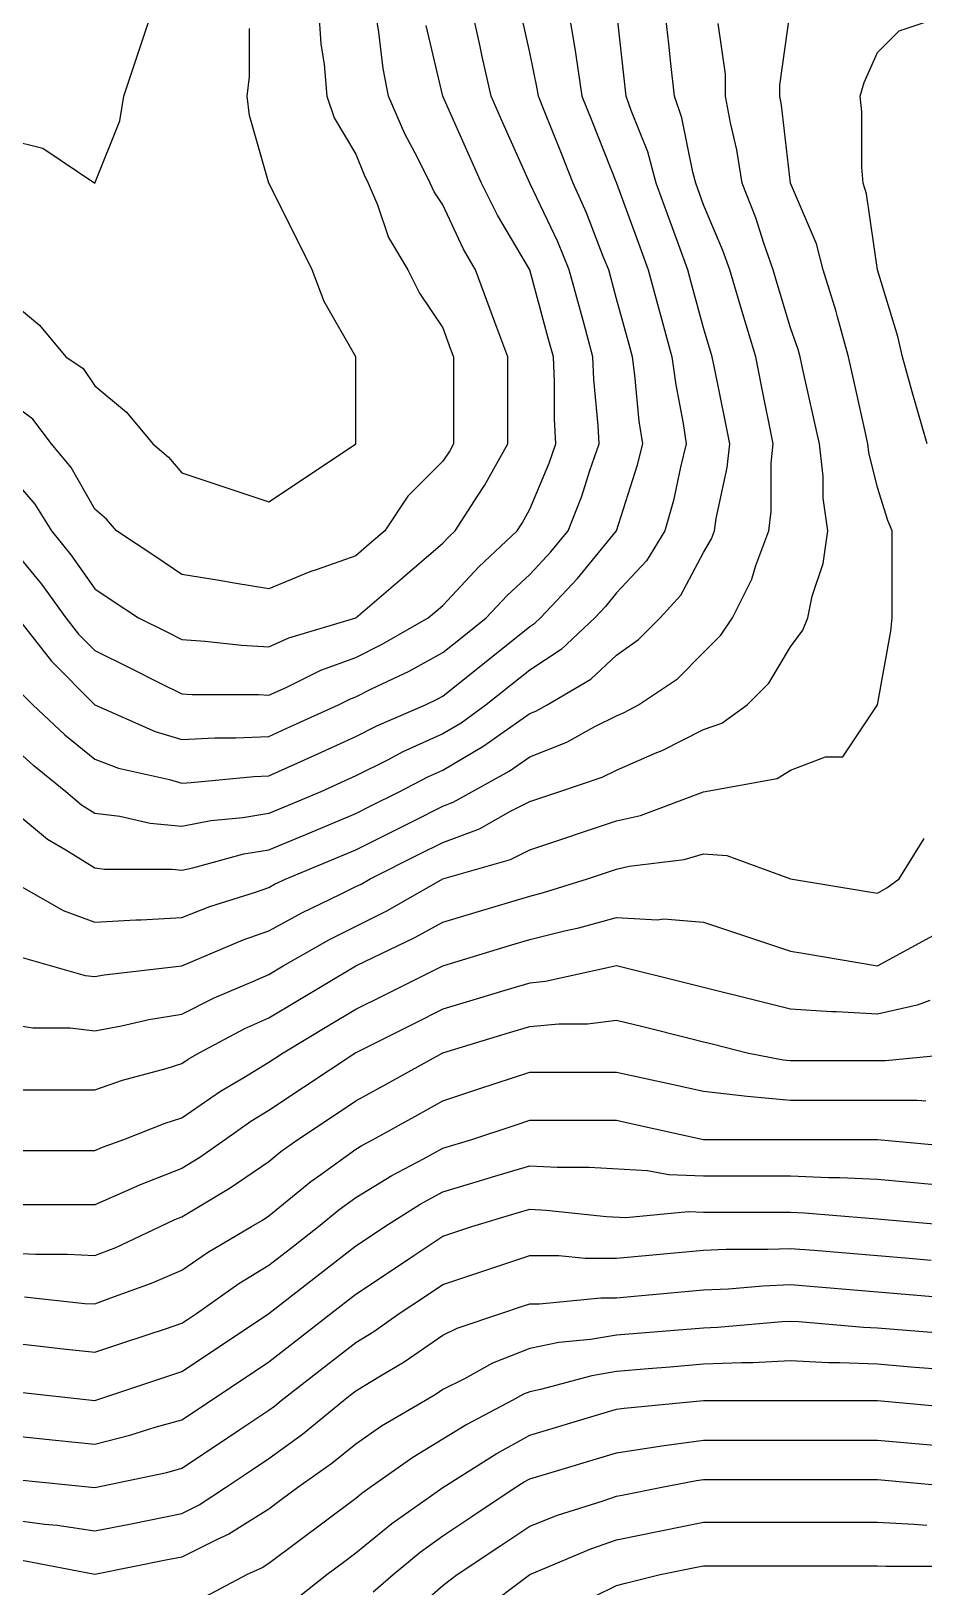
# Model space of a CAD drawing. Header units: inches. Extents: x 794995 to 811195, y 2485918 to 2508058.
# Drawn here: x 803373 to 803681, y 2507034 to 2507571 of the extents above; entities that cross this region are included whole.
import ezdxf

# ---------------------------------------------------------------- set-up
doc = ezdxf.new("R2010")
doc.units = ezdxf.units.IN
doc.header["$MEASUREMENT"] = 0
doc.layers.add('contour', color=7, linetype='Continuous')

msp = doc.modelspace()

# ---------------------------------------------------------------- linework, layer by layer
at = {"layer": 'contour'}
for points in [[(803305.16, 2507578.36), (803322.3, 2507565.5), (803335.16, 2507548.36), (803357.66, 2507540.86), (803365.16, 2507533.36), (803377.16, 2507530.36), (803395.16, 2507518.36), (803403.73, 2507539.79), (803405.16, 2507548.36), (803415.16, 2507578.36)], [(803472.3, 2507578.36), (803473.16, 2507566.36), (803474.25, 2507559.27), (803475.16, 2507548.36), (803477.66, 2507540.86), (803485.16, 2507528.36), (803488.02, 2507521.22), (803489.45, 2507518.36), (803492.66, 2507510.86), (803496.41, 2507499.61), (803503.16, 2507488.36), (803507.16, 2507480.36), (803515.16, 2507468.36), (803517.89, 2507461.09), (803518.91, 2507458.36), (803518.91, 2507428.36), (803517.56, 2507425.96), (803515.16, 2507422.36), (803503.16, 2507410.36), (803495.16, 2507398.36), (803489.77, 2507393.75), (803485.16, 2507389.79), (803471.83, 2507385.03), (803469.28, 2507384.24), (803455.16, 2507378.36), (803443.16, 2507380.36), (803438.02, 2507381.22), (803425.16, 2507383.36), (803416.16, 2507389.36), (803402.66, 2507398.36), (803399.16, 2507402.36), (803395.16, 2507405.86), (803386.98, 2507420.18), (803380.16, 2507428.36), (803373.73, 2507436.93), (803365.16, 2507443.36)], [(803365.16, 2507418.36), (803374.39, 2507407.59), (803380.16, 2507398.36), (803386.88, 2507390.09), (803395.16, 2507378.36), (803401.16, 2507374.36), (803410.16, 2507368.36), (803420.16, 2507363.36), (803425.16, 2507360.86), (803433.16, 2507360.36), (803445.69, 2507358.89), (803455.16, 2507358.36), (803462.08, 2507361.44), (803485.16, 2507368.36), (803501.31, 2507382.21), (803515.16, 2507394.08), (803517.23, 2507396.29), (803519.45, 2507398.36), (803527.16, 2507410.36), (803529.56, 2507413.96), (803537.66, 2507428.36), (803537.66, 2507458.36), (803533.16, 2507470.36), (803531.52, 2507474.72), (803526.41, 2507488.36), (803522.36, 2507495.56), (803515.16, 2507510.86), (803512.16, 2507515.36), (803510.87, 2507518.36), (803506.59, 2507526.93), (803502.12, 2507535.32), (803496.41, 2507548.36), (803494.63, 2507557.84), (803493.16, 2507570.36), (803491.83, 2507578.36)], [(803558.49, 2507578.36), (803560.87, 2507564.08), (803561.04, 2507562.48), (803563.16, 2507548.36), (803566.59, 2507539.79), (803575.16, 2507518.36), (803583.16, 2507496.36), (803586.07, 2507488.36), (803594.25, 2507458.36), (803595.56, 2507448.76), (803598.1, 2507435.42), (803599.16, 2507428.36), (803597.16, 2507420.36), (803594.72, 2507408.8), (803591.83, 2507398.36), (803585.5, 2507388.02), (803575.16, 2507376.93), (803571.29, 2507372.23), (803567.66, 2507368.36), (803556.07, 2507357.45), (803545.16, 2507350.36), (803538.49, 2507345.03), (803530.16, 2507338.36), (803521.47, 2507332.05), (803515.16, 2507328.36), (803501.44, 2507322.08), (803496.07, 2507319.27), (803485.16, 2507313.82), (803481.41, 2507312.11), (803473.16, 2507308.36), (803460.45, 2507303.07), (803455.16, 2507300.86), (803446.16, 2507299.36), (803435.16, 2507298.36), (803425.16, 2507296.36), (803414.25, 2507297.45), (803403.73, 2507299.79), (803395.16, 2507300.86), (803390.54, 2507303.75), (803385.16, 2507308.36), (803374.05, 2507317.25), (803365.16, 2507325.5)], [(803365.16, 2507303.36), (803378.79, 2507292), (803385.16, 2507288.36), (803395.16, 2507282.11), (803398.49, 2507281.69), (803421.83, 2507281.69), (803425.16, 2507281.36), (803428.91, 2507282.11), (803446.59, 2507286.93), (803455.16, 2507288.36), (803469.28, 2507294.24), (803472.3, 2507295.5), (803485.16, 2507300.86), (803490.16, 2507303.36), (803500.16, 2507308.36), (803510.02, 2507313.5), (803515.16, 2507315.86), (803529.37, 2507324.15), (803535.16, 2507328.36), (803545.16, 2507335.36), (803547.3, 2507336.22), (803551.16, 2507338.36), (803566.27, 2507347.25), (803575.16, 2507355.5), (803582.66, 2507360.86), (803590.16, 2507368.36), (803597.33, 2507376.19), (803605.16, 2507390.86), (803607.89, 2507395.63), (803608.91, 2507398.36), (803609.45, 2507402.65), (803613.34, 2507420.18), (803614.16, 2507428.36), (803612.66, 2507435.86), (803608.91, 2507454.61), (803608.16, 2507458.36), (803605.16, 2507468.36), (803600.87, 2507484.08), (803599.7, 2507488.36), (803596.59, 2507496.93), (803593.16, 2507506.36), (803588.79, 2507518.36), (803585.87, 2507529.08), (803580.16, 2507543.36), (803578.49, 2507548.36), (803575.16, 2507578.36)], [(803365.16, 2507278.36), (803384.25, 2507267.45), (803395.16, 2507263.36), (803409.28, 2507264.24), (803411.04, 2507264.24), (803425.16, 2507265.03), (803434.76, 2507268.76), (803450.54, 2507273.75), (803455.16, 2507275.36), (803457.09, 2507276.43), (803461.16, 2507278.36), (803485.16, 2507288.36), (803505.16, 2507298.36), (803515.16, 2507303.36), (803518.8, 2507304.72), (803525.16, 2507308.36), (803538.1, 2507315.42), (803545.16, 2507320.36), (803558.02, 2507325.5), (803567.66, 2507330.86), (803575.16, 2507334.61), (803577.77, 2507335.75), (803582.66, 2507338.36), (803596.16, 2507347.36), (803605.16, 2507356.36), (803611.16, 2507362.36), (803615.16, 2507368.36), (803621.83, 2507381.69), (803623.16, 2507386.36), (803627.66, 2507398.36), (803628.49, 2507405.03), (803628.49, 2507421.69), (803629.16, 2507428.36), (803625.16, 2507448.36), (803623.16, 2507458.36), (803618.02, 2507475.5), (803614.16, 2507488.36), (803611.83, 2507495.03), (803605.16, 2507510.86), (803603.16, 2507516.36), (803602.43, 2507518.36), (803601.41, 2507522.11), (803597.66, 2507540.86), (803595.16, 2507548.36), (803593.91, 2507559.61), (803593.16, 2507566.36), (803591.83, 2507578.36)], [(803365.16, 2507228.36), (803373.73, 2507226.93), (803386.59, 2507226.93), (803395.16, 2507225.86), (803404.39, 2507227.59), (803413.73, 2507229.79), (803425.16, 2507231.69), (803436.27, 2507237.25), (803449.7, 2507242.91), (803455.16, 2507245.36), (803460.16, 2507248.36), (803476.07, 2507257.45), (803496.07, 2507267.45), (803515.16, 2507278.36), (803538.49, 2507285.03), (803545.16, 2507288.36), (803575.16, 2507298.36), (803583.34, 2507300.18), (803605.16, 2507308.36), (803630.54, 2507312.98), (803635.16, 2507315.86), (803647.16, 2507320.36), (803653.16, 2507320.36), (803665.16, 2507338.36), (803669.77, 2507363.75), (803670.16, 2507368.36), (803670.16, 2507398.36), (803668.69, 2507401.89), (803665.16, 2507413.36), (803662.16, 2507425.36), (803661.83, 2507428.36), (803660.87, 2507432.65), (803656.98, 2507450.18), (803655.16, 2507458.36), (803651.31, 2507472.21), (803650.87, 2507474.08), (803646.41, 2507488.36), (803644.16, 2507497.36), (803635.16, 2507518.36), (803632, 2507545.2), (803631.41, 2507548.36), (803631.41, 2507552.11), (803635.16, 2507578.36)], [(803368.49, 2507368.36), (803380.16, 2507353.36), (803395.16, 2507338.36), (803415.93, 2507329.13), (803425.16, 2507326.36), (803436.59, 2507326.93), (803443.73, 2507326.93), (803455.16, 2507327.45), (803462.66, 2507330.86), (803479.16, 2507338.36), (803483.16, 2507340.36), (803485.16, 2507341.09), (803490.61, 2507343.82), (803503.55, 2507349.97), (803515.16, 2507356.36), (803521.83, 2507361.69), (803530.16, 2507368.36), (803537.42, 2507376.1), (803545.16, 2507383.36), (803552.43, 2507391.09), (803558.49, 2507398.36), (803563.16, 2507410.36), (803565.93, 2507419.13), (803569.16, 2507428.36), (803568.84, 2507434.68), (803567.33, 2507450.54), (803566.98, 2507458.36), (803563.91, 2507469.61), (803562.3, 2507475.5), (803558.79, 2507488.36), (803554.84, 2507498.04), (803545.16, 2507518.36), (803535.93, 2507539.13), (803531.83, 2507548.36), (803528.79, 2507562), (803528.02, 2507565.5), (803525.16, 2507578.36)], [(803369.45, 2507342.65), (803373.73, 2507338.36), (803384.81, 2507328.02), (803395.16, 2507319.61), (803403.34, 2507316.54), (803420.87, 2507312.65), (803425.16, 2507311.36), (803428.32, 2507311.52), (803449.94, 2507313.58), (803455.16, 2507313.82), (803465.16, 2507318.36), (803472.03, 2507321.49), (803485.16, 2507327.45), (803492.43, 2507331.09), (803509.16, 2507338.36), (803513.22, 2507340.3), (803515.16, 2507341.36), (803545.16, 2507365.36), (803546.98, 2507366.54), (803548.91, 2507368.36), (803561.61, 2507381.91), (803575.16, 2507398.36), (803582.36, 2507421.16), (803584.16, 2507428.36), (803582.98, 2507436.19), (803581.47, 2507452.05), (803580.61, 2507458.36), (803579.45, 2507462.65), (803575.16, 2507478.36), (803573.02, 2507486.22), (803572.43, 2507488.36), (803570.54, 2507492.98), (803564.81, 2507508.02), (803560.16, 2507518.36), (803555.87, 2507529.08), (803550.16, 2507543.36), (803548.16, 2507548.36), (803547.77, 2507550.97), (803545.16, 2507563.36), (803542.43, 2507575.63)], [(803682.3, 2507428.36), (803677.16, 2507446.36), (803673.73, 2507458.36), (803672.22, 2507465.42), (803665.16, 2507488.36), (803661.41, 2507514.61), (803660.16, 2507518.36), (803659.7, 2507523.82), (803659.7, 2507542.91), (803659.16, 2507548.36), (803660.54, 2507552.98), (803665.16, 2507563.36), (803672.66, 2507570.86), (803695.16, 2507578.36)], [(803365.16, 2507394.08), (803376.77, 2507379.97), (803385.16, 2507368.36), (803389.53, 2507362.74), (803395.16, 2507357.11), (803407.66, 2507350.86), (803417.66, 2507345.86), (803425.16, 2507342.11), (803428.69, 2507341.89), (803451.63, 2507341.89), (803455.16, 2507341.69), (803461.16, 2507344.36), (803473.16, 2507350.36), (803485.16, 2507354.72), (803494.25, 2507359.27), (803510.16, 2507368.36), (803512.85, 2507370.67), (803515.16, 2507372.65), (803527.57, 2507385.95), (803540.87, 2507398.36), (803542.55, 2507400.97), (803545.16, 2507405.86), (803551.83, 2507421.69), (803554.16, 2507428.36), (803553.73, 2507436.93), (803553.73, 2507449.79), (803553.34, 2507458.36), (803551.59, 2507464.79), (803545.16, 2507488.36), (803534.05, 2507507.25), (803528.49, 2507518.36), (803524.39, 2507527.59), (803515.16, 2507548.36), (803509.44, 2507572.65)], [(803365.16, 2507478.36), (803376.07, 2507469.27), (803385.16, 2507458.36), (803391.16, 2507454.36), (803395.16, 2507448.36), (803406.07, 2507439.27), (803415.16, 2507428.36), (803420.54, 2507423.75), (803425.16, 2507418.36), (803455.16, 2507408.36), (803467.16, 2507416.36), (803485.16, 2507428.36), (803485.16, 2507458.36), (803474.25, 2507477.45), (803470.16, 2507488.36), (803465.16, 2507498.36), (803455.16, 2507518.36), (803448.49, 2507541.69), (803447.66, 2507548.36), (803448.49, 2507555.03), (803448.49, 2507571.69)], [(803368.49, 2507251.69), (803391.83, 2507245.03), (803395.16, 2507244.61), (803398.32, 2507245.2), (803425.16, 2507248.36), (803446.27, 2507257.25), (803455.16, 2507260.36), (803466.77, 2507266.75), (803479.7, 2507272.91), (803485.16, 2507275.63), (803486.98, 2507276.54), (803490.16, 2507278.36), (803506.83, 2507286.69), (803515.16, 2507290.86), (803527.89, 2507295.63), (803538.49, 2507301.69), (803545.16, 2507305.03), (803547.66, 2507305.86), (803555.16, 2507308.36), (803570.16, 2507313.36), (803575.16, 2507315.86), (803588.49, 2507321.69), (803590.87, 2507322.65), (803605.16, 2507329.79), (803611.47, 2507332.05), (803620.16, 2507338.36), (803627.66, 2507345.86), (803635.16, 2507358.36), (803639.45, 2507364.08), (803641.16, 2507368.36), (803642.66, 2507375.86), (803646.41, 2507387.11), (803648.02, 2507398.36), (803646.41, 2507409.61), (803646.41, 2507417.11), (803645.16, 2507428.36), (803643.34, 2507436.54), (803639.45, 2507454.08), (803638.49, 2507458.36), (803637.77, 2507460.97), (803635.16, 2507468.36), (803630.54, 2507483.75), (803629.16, 2507488.36), (803625.93, 2507497.59), (803623.16, 2507506.36), (803618.49, 2507518.36), (803616.59, 2507529.79), (803614.39, 2507539.13), (803612.66, 2507548.36), (803612.66, 2507555.86), (803610.16, 2507573.36)], [(803365.16, 2507205.5), (803395.16, 2507205.5), (803404.63, 2507208.89), (803419.7, 2507212.91), (803425.16, 2507214.61), (803427.38, 2507216.14), (803431.16, 2507218.36), (803446.88, 2507226.64), (803455.16, 2507230.36), (803485.16, 2507248.36), (803505.48, 2507258.04), (803515.16, 2507263.36), (803526.7, 2507266.82), (803545.16, 2507272.36), (803549.96, 2507273.56), (803565.16, 2507278.36), (803572.66, 2507280.86), (803575.16, 2507281.69), (803579.45, 2507282.65), (803598.49, 2507285.03), (803605.16, 2507286.93), (803613.16, 2507286.36), (803635.16, 2507278.36), (803660.87, 2507274.08), (803665.16, 2507273.36), (803668.32, 2507275.2), (803672.66, 2507278.36), (803681.31, 2507292.21)], [(803365.16, 2507184.61), (803395.16, 2507184.61), (803397.77, 2507185.75), (803405.16, 2507188.36), (803419.44, 2507194.08), (803425.16, 2507195.86), (803438.49, 2507205.03), (803446.59, 2507209.79), (803455.16, 2507215.03), (803457.16, 2507216.36), (803460.16, 2507218.36), (803475.78, 2507227.74), (803485.16, 2507233.36), (803495.16, 2507238.36), (803515.16, 2507248.36), (803538.24, 2507255.28), (803545.16, 2507257.36), (803557.16, 2507260.36), (803562.12, 2507261.4), (803575.16, 2507265.03), (803589.28, 2507264.24), (803591.31, 2507264.52), (803605.16, 2507263.36), (803635.16, 2507253.36), (803639.45, 2507252.65), (803665.16, 2507248.36), (803684.57, 2507258.95)], [(803683.16, 2507236.36), (803678.79, 2507234.72), (803665.16, 2507231.69), (803651.04, 2507232.48), (803649.28, 2507232.48), (803635.16, 2507233.36), (803623.16, 2507236.36), (803605.16, 2507240.86), (803599.16, 2507242.36), (803575.16, 2507248.36), (803550.61, 2507242.91), (803545.16, 2507242.36), (803536.59, 2507239.79), (803526.7, 2507236.82), (803515.16, 2507233.36), (803505.16, 2507228.36), (803485.16, 2507218.36), (803467.16, 2507206.36), (803455.16, 2507198.36), (803448.95, 2507194.57), (803440.16, 2507188.36), (803431.37, 2507182.15), (803425.16, 2507178.36), (803410.76, 2507172.76), (803408.49, 2507171.69), (803395.16, 2507165.86), (803365.16, 2507165.86)], [(803365.16, 2507149.36), (803374.63, 2507148.89), (803385.69, 2507148.89), (803395.16, 2507148.36), (803402.36, 2507151.16), (803417.66, 2507158.36), (803422.76, 2507160.76), (803425.16, 2507161.69), (803433.73, 2507166.93), (803441.83, 2507171.69), (803455.16, 2507180.86), (803459.3, 2507184.22), (803465.16, 2507188.36), (803477.16, 2507196.36), (803485.16, 2507201.69), (803495.87, 2507207.65), (803515.16, 2507218.36), (803538.24, 2507225.28), (803545.16, 2507227.36), (803555.16, 2507228.36), (803565.16, 2507228.36), (803575.16, 2507229.61), (803584.16, 2507227.36), (803600.16, 2507223.36), (803605.16, 2507222.11), (803608.16, 2507221.36), (803620.16, 2507218.36), (803632.66, 2507215.86), (803635.16, 2507215.63), (803665.16, 2507215.63), (803667.89, 2507215.63), (803695.16, 2507218.36)], [(803370.87, 2507134.08), (803391.63, 2507131.89), (803395.16, 2507131.69), (803400.61, 2507133.82), (803414.72, 2507138.8), (803425.16, 2507143.36), (803434.05, 2507149.47), (803449.16, 2507158.36), (803452.94, 2507160.58), (803455.16, 2507162.11), (803469.64, 2507173.88), (803473.16, 2507176.36), (803485.16, 2507185.03), (803487.23, 2507186.29), (803491.16, 2507188.36), (803506.59, 2507196.93), (803515.16, 2507201.69), (803527.66, 2507205.86), (803545.16, 2507211.69), (803575.16, 2507211.69), (803594.25, 2507207.45), (803605.16, 2507205.03), (803620.16, 2507203.36), (803635.16, 2507202), (803678.79, 2507202), (803681.83, 2507201.69)], [(803365.16, 2507118.36), (803376.41, 2507117.11), (803383.16, 2507116.36), (803395.16, 2507115.03), (803405.16, 2507118.36), (803420.16, 2507123.36), (803425.16, 2507125.03), (803427.16, 2507126.36), (803430.16, 2507128.36), (803444.81, 2507138.71), (803455.16, 2507145.03), (803462.66, 2507150.86), (803472.3, 2507158.36), (803479.35, 2507164.17), (803485.16, 2507168.36), (803497.57, 2507175.95), (803508.49, 2507181.69), (803515.16, 2507185.36), (803525.16, 2507188.36), (803540.16, 2507193.36), (803545.16, 2507195.03), (803575.16, 2507195.03), (803580.61, 2507193.82), (803605.16, 2507188.36), (803665.16, 2507188.36), (803692.66, 2507185.86)], [(803368.16, 2507101.36), (803395.16, 2507098.36), (803425.16, 2507108.36), (803437.16, 2507116.36), (803455.16, 2507128.36), (803485.16, 2507151.69), (803489.16, 2507154.36), (803495.16, 2507158.36), (803507.42, 2507166.1), (803515.16, 2507170.36), (803529.01, 2507174.52), (803532.3, 2507175.5), (803545.16, 2507179.36), (803554.63, 2507178.89), (803565.69, 2507178.89), (803585.75, 2507177.77), (803593.16, 2507176.36), (803605.16, 2507175.86), (803635.16, 2507175.86), (803648.2, 2507175.32), (803652.12, 2507175.32), (803665.16, 2507174.72), (803695.16, 2507172)], [(803365.16, 2507086.36), (803381.52, 2507084.72), (803395.16, 2507083.36), (803407.16, 2507086.36), (803415.93, 2507089.13), (803425.16, 2507091.69), (803429.16, 2507094.36), (803435.16, 2507098.36), (803447.16, 2507106.36), (803455.16, 2507111.69), (803464.53, 2507118.99), (803476.59, 2507128.36), (803485.16, 2507135.03), (803499.16, 2507144.36), (803505.16, 2507148.36), (803515.16, 2507155.03), (803517.66, 2507155.86), (803525.16, 2507158.36), (803540.54, 2507162.98), (803545.16, 2507164.36), (803550.87, 2507164.08), (803571.63, 2507161.89), (803578.32, 2507161.52), (803599.94, 2507163.58), (803605.16, 2507163.36), (803635.16, 2507163.36), (803639.96, 2507163.16), (803662.3, 2507161.22), (803665.16, 2507161.09), (803667.66, 2507160.86), (803695.16, 2507158.36)], [(803367.89, 2507071.09), (803395.16, 2507068.36), (803419.94, 2507073.58), (803425.16, 2507075.03), (803439.16, 2507084.36), (803445.16, 2507088.36), (803455.16, 2507095.03), (803457.09, 2507096.43), (803459.45, 2507098.36), (803473.91, 2507109.61), (803485.16, 2507118.36), (803491.37, 2507122.15), (803500.16, 2507128.36), (803509.16, 2507134.36), (803515.16, 2507138.36), (803545.16, 2507148.36), (803555.16, 2507148.36), (803564.25, 2507147.45), (803575.16, 2507147.45), (803585.16, 2507148.36), (803605.16, 2507150.18), (803612.98, 2507150.54), (803627.33, 2507150.54), (803635.16, 2507150.86), (803643.34, 2507150.18), (803665.16, 2507148.36), (803676.07, 2507147.45), (803683.62, 2507146.82)], [(803365.16, 2507057.45), (803377.79, 2507055.73), (803382.12, 2507055.32), (803395.16, 2507053.36), (803407.66, 2507055.86), (803413.91, 2507057.11), (803425.16, 2507059.36), (803431.16, 2507062.36), (803440.16, 2507068.36), (803449.16, 2507074.36), (803455.16, 2507078.36), (803466.77, 2507086.75), (803480.87, 2507098.36), (803483.28, 2507100.24), (803485.16, 2507101.69), (803493.73, 2507106.93), (803501.83, 2507111.69), (803515.16, 2507120.86), (803520.16, 2507123.36), (803535.16, 2507128.36), (803542.66, 2507130.86), (803545.16, 2507131.69), (803548.49, 2507131.69), (803569.7, 2507133.82), (803575.16, 2507133.82), (803581.16, 2507134.36), (803605.16, 2507136.54), (803613.73, 2507136.93), (803625.56, 2507137.96), (803635.16, 2507138.36), (803656.98, 2507136.54), (803695.16, 2507133.36)], [(803695.16, 2507120.86), (803665.16, 2507123.36), (803660.36, 2507123.56), (803638.02, 2507125.5), (803635.16, 2507125.63), (803632.3, 2507125.5), (803609.96, 2507123.56), (803605.16, 2507123.36), (803575.16, 2507120.86), (803566.16, 2507119.36), (803555.16, 2507118.36), (803545.16, 2507116.36), (803532.3, 2507111.22), (803522.66, 2507105.86), (803515.16, 2507102.11), (803512.94, 2507100.58), (803509.16, 2507098.36), (803494.05, 2507089.47), (803485.16, 2507083.36), (803476.88, 2507076.64), (803465.16, 2507068.36), (803459.45, 2507064.08), (803455.16, 2507060.86), (803441.31, 2507052.21), (803437.16, 2507050.36), (803425.16, 2507044.36), (803420.16, 2507043.36), (803395.16, 2507038.36), (803369.96, 2507043.16)], [(803684.25, 2507109.27), (803676.7, 2507109.9), (803665.16, 2507110.86), (803652.12, 2507111.4), (803648.2, 2507111.4), (803635.16, 2507112), (803622.12, 2507111.4), (803618.2, 2507111.4), (803605.16, 2507110.86), (803593.62, 2507109.9), (803586.07, 2507109.27), (803575.16, 2507108.36), (803566.59, 2507106.93), (803548.91, 2507102.11), (803545.16, 2507101.36), (803543.02, 2507100.5), (803539.16, 2507098.36), (803523.44, 2507090.09), (803515.16, 2507085.03), (803504.81, 2507078.71), (803490.16, 2507068.36), (803487.23, 2507066.29), (803485.16, 2507064.61), (803455.16, 2507042.11), (803452.85, 2507040.67), (803447.66, 2507038.36), (803432.98, 2507030.54)], [(803464.05, 2507029.47), (803475.16, 2507038.36), (803480.87, 2507042.65), (803485.16, 2507045.86), (803497.57, 2507055.95), (803515.16, 2507068.36), (803533.55, 2507079.97), (803545.16, 2507086.36), (803570.87, 2507094.08), (803575.16, 2507095.36), (803577.77, 2507095.75), (803605.16, 2507098.36), (803665.16, 2507098.36), (803692.66, 2507095.86)], [(803491.16, 2507032.36), (803498.02, 2507038.36), (803507.42, 2507046.1), (803515.16, 2507051.69), (803525.16, 2507058.36), (803540.16, 2507068.36), (803543.22, 2507070.3), (803545.16, 2507071.36), (803549.45, 2507072.65), (803575.16, 2507080.36), (803589.28, 2507082.48), (803590.76, 2507082.76), (803605.16, 2507084.72), (803665.16, 2507084.72), (803695.16, 2507082)], [(803501.16, 2507022.36), (803515.16, 2507034.61), (803517.3, 2507036.22), (803520.16, 2507038.36), (803535.16, 2507048.36), (803545.16, 2507055.03), (803554.76, 2507058.76), (803570.54, 2507063.75), (803575.16, 2507065.36), (803577.66, 2507065.86), (803590.16, 2507068.36), (803602.76, 2507070.76), (803605.16, 2507071.09), (803665.16, 2507071.09), (803667.66, 2507070.86), (803695.16, 2507068.36)], [(803528.02, 2507025.5), (803545.16, 2507038.36), (803566.27, 2507047.25), (803575.16, 2507050.36), (803605.16, 2507056.36), (803665.16, 2507056.36), (803677.79, 2507055.73), (803682.12, 2507055.32)], [(803567.66, 2507030.86), (803575.16, 2507034.61), (803578.16, 2507035.36), (803590.16, 2507038.36), (803602.66, 2507040.86), (803605.16, 2507041.36), (803665.16, 2507041.36), (803668.02, 2507041.22), (803692.3, 2507041.22)]]:
    msp.add_lwpolyline(points, dxfattribs=at)

doc.saveas('drawing.dxf')
